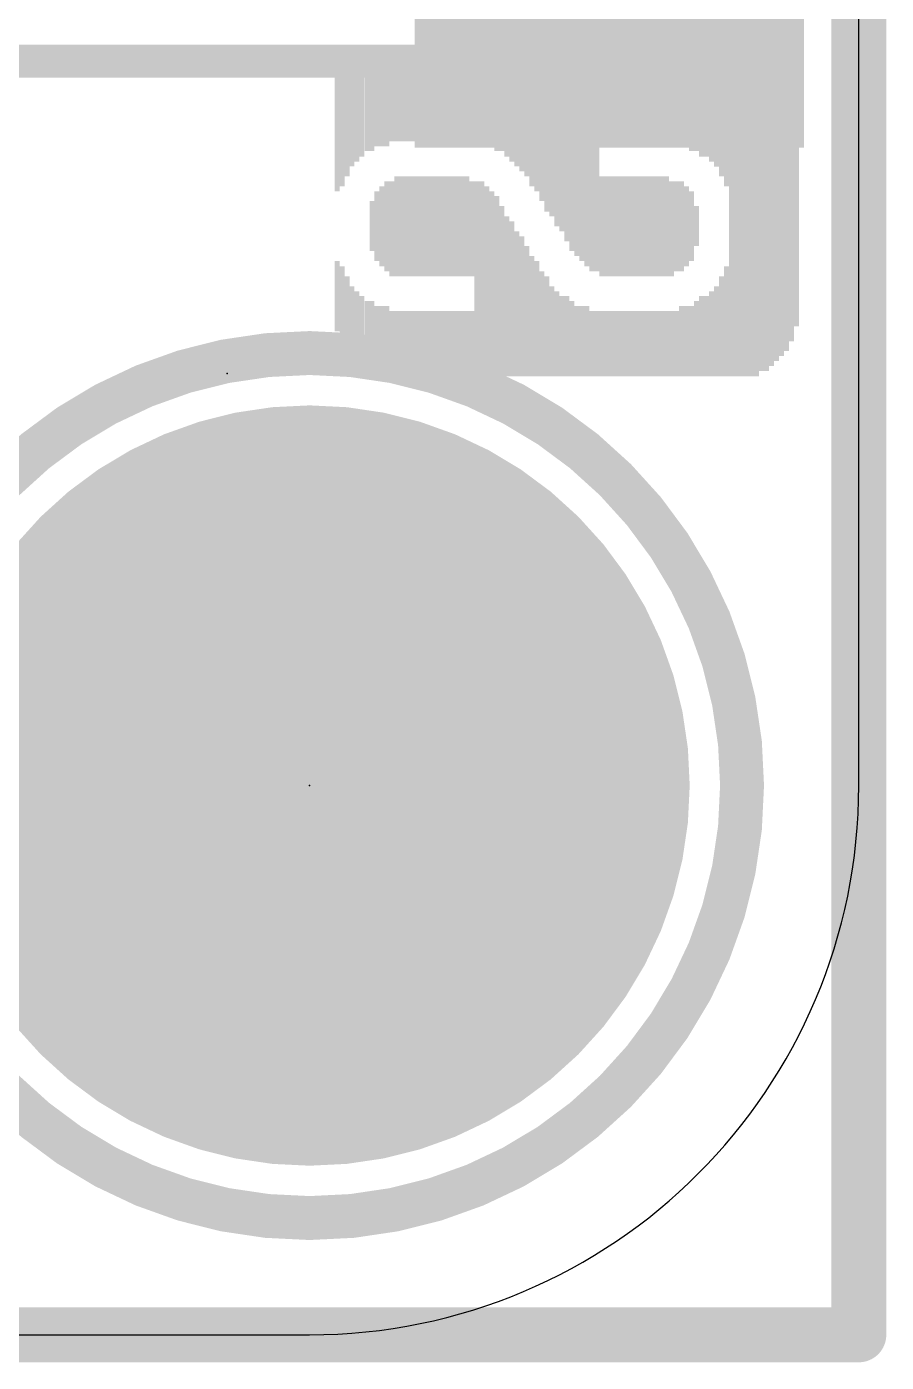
# Model space of a CAD drawing. Extents: x -0.1 to 25.5, y -0.1 to 17.9.
# Drawn here: x 21.55 to 25.53, y -0.13 to 6.05 of the extents above; entities that cross this region are included whole.
import ezdxf

# ---------------------------------------------------------------- set-up
doc = ezdxf.new("R2010")
doc.units = 0
for name, color, linetype in [('1', 12, 'CONTINUOUS'), ('16', 5, 'CONTINUOUS'), ('17', 110, 'CONTINUOUS'), ('20', 53, 'CONTINUOUS'), ('21', 40, 'CONTINUOUS'), ('22', 6, 'CONTINUOUS'), ('23', 40, 'CONTINUOUS'), ('24', 6, 'CONTINUOUS'), ('51', 253, 'CONTINUOUS')]:
    doc.layers.add(name, color=color, linetype=linetype)

# ---------------------------------------------------------------- blocks, each defined once
blk = doc.blocks.new('RECT')
blk.add_solid([(-0.5, -0.5), (0.5, -0.5), (-0.5, 0.5), (0.5, 0.5)])
blk = doc.blocks.new('ROUNDP')
at = {"const_width": 0.5}
blk.add_lwpolyline([(0, -0.25, 1), (0, 0.25, 1), (0, -0.25)], format="xyb", dxfattribs=at)

msp = doc.modelspace()

# ---------------------------------------------------------------- linework, layer by layer
at = {"layer": '1', "const_width": 0.254}
for points in [[(25.4, 17.78), (25.4, 0)], [(25.4, 0), (0, 0)]]:
    msp.add_lwpolyline(points, dxfattribs=at)
at = {"layer": '1', "const_width": 0.127}
for points in [[(25.4, -0.0635, 1), (25.4, 0.0635)], [(25.3365, 0, 1), (25.4635, 0)]]:
    msp.add_lwpolyline(points, format="xyb", dxfattribs=at)
at = {"layer": '16', "const_width": 0.254}
for points in [[(25.4, 17.78), (25.4, 0)], [(25.4, 0), (0, 0)]]:
    msp.add_lwpolyline(points, dxfattribs=at)
at = {"layer": '16', "const_width": 0.127}
for points in [[(25.4, -0.0635, 1), (25.4, 0.0635)], [(25.3365, 0, 1), (25.4635, 0)]]:
    msp.add_lwpolyline(points, format="xyb", dxfattribs=at)
at = {"layer": '20'}
for p, q in [((25.4, 2.54), (25.4, 15.24)), ((2.54, 0), (22.86, 0))]:
    msp.add_line(p, q, dxfattribs=at)
msp.add_arc((22.86, 2.54), 2.54, 270, 0, dxfattribs=at)
at = {"layer": '21', "const_width": 0.1524}
msp.add_lwpolyline([(23.246, 5.89), (20.646, 5.89)], dxfattribs=at)
at = {"layer": '21'}
for points, const_width in [([(23.246, 5.8519, 1), (23.246, 5.9281)], 0.0762), ([(22.86, 0.54, 1), (22.86, 4.54, 1), (22.86, 0.54)], 0.2032)]:
    msp.add_lwpolyline(points, format="xyb", dxfattribs=dict(at, const_width=const_width))
at = {"layer": '23'}
msp.add_point((22.86, 2.54), dxfattribs=at)
at = {"layer": '24'}
msp.add_point((22.479, 4.445), dxfattribs=at)
at = {"layer": '51', "const_width": 0.1524}
for points in [[(24.946, 11.99), (24.946, 5.89)], [(24.946, 5.89), (20.696, 5.89)]]:
    msp.add_lwpolyline(points, dxfattribs=at)
at = {"layer": '51', "const_width": 0.0762}
for points in [[(24.946, 5.8519, 1), (24.946, 5.9281)], [(24.9079, 5.89, 1), (24.9841, 5.89)]]:
    msp.add_lwpolyline(points, format="xyb", dxfattribs=at)

# ---------------------------------------------------------------- block references
at = {"layer": '1', "xscale": 1.8, "yscale": 1.2, "rotation": 180}
msp.add_blockref('RECT', (24.246, 6.09), dxfattribs=at)
at = {"layer": '17', "xscale": 3.516, "yscale": 3.516}
msp.add_blockref('ROUNDP', (22.86, 2.54), dxfattribs=at)
msp.add_blockref('ROUNDP', (22.86, 2.54), dxfattribs=at)
at = {"layer": '22', "rotation": 90}
for p, xscale, yscale in [((22.987, 5.588), 0.5994, 0.0229), ((23.01, 5.5994), 0.5766, 0.0231), ((23.0331, 5.6223), 0.5309, 0.0231), ((23.0562, 5.6452), 0.4851, 0.0231), ((23.0793, 5.6566), 0.4623, 0.0231), ((23.1024, 5.668), 0.4394, 0.0231), ((23.1256, 5.6807), 0.414, 0.0231), ((23.1487, 5.6807), 0.414, 0.0231), ((23.1718, 5.6921), 0.3912, 0.0231), ((23.1949, 5.6921), 0.3912, 0.0231), ((23.218, 5.6921), 0.3912, 0.0231), ((23.241, 5.7036), 0.3683, 0.0229), ((23.264, 5.7036), 0.3683, 0.0231), ((23.2871, 5.7036), 0.3683, 0.0231), ((23.3102, 5.7036), 0.3683, 0.0231), ((23.3333, 5.7036), 0.3683, 0.0231), ((23.3564, 5.7036), 0.3683, 0.0231), ((23.3796, 5.7036), 0.3683, 0.0231), ((23.4027, 5.7036), 0.3683, 0.0231), ((23.4258, 5.7036), 0.3683, 0.0231), ((23.4489, 5.7036), 0.3683, 0.0231), ((23.472, 5.7036), 0.3683, 0.0231), ((23.495, 5.7036), 0.3683, 0.0229), ((23.518, 5.7036), 0.3683, 0.0231), ((23.5411, 5.7036), 0.3683, 0.0231), ((23.5642, 5.7036), 0.3683, 0.0231), ((23.5873, 5.7036), 0.3683, 0.0231), ((23.6104, 5.7036), 0.3683, 0.0231), ((23.6336, 5.7036), 0.3683, 0.0231), ((23.6567, 5.7036), 0.3683, 0.0231), ((23.6798, 5.6921), 0.3912, 0.0231), ((23.7029, 5.6921), 0.3912, 0.0231), ((23.726, 5.6807), 0.414, 0.0231), ((23.749, 5.6807), 0.414, 0.0229), ((23.772, 5.668), 0.4394, 0.0231), ((23.7951, 5.6566), 0.4623, 0.0231), ((23.8182, 5.6452), 0.4851, 0.0231), ((23.8413, 5.6337), 0.508, 0.0231), ((23.8644, 5.6223), 0.5309, 0.0231), ((23.8876, 5.5994), 0.5766, 0.0231), ((23.9107, 5.588), 0.5994, 0.0231), ((23.9338, 5.5651), 0.6452, 0.0231), ((23.9569, 5.541), 0.6934, 0.0231), ((23.98, 5.5296), 0.7163, 0.0231), ((24.003, 5.5067), 0.762, 0.0229), ((24.026, 5.4953), 0.7849, 0.0231), ((24.0491, 5.4724), 0.8306, 0.0231), ((24.0722, 5.4496), 0.8763, 0.0231), ((24.0953, 5.4381), 0.8992, 0.0231), ((24.1184, 5.4267), 0.922, 0.0231), ((24.1416, 5.414), 0.9474, 0.0231), ((24.1647, 5.4026), 0.9703, 0.0231), ((24.1878, 5.4026), 0.9703, 0.0231), ((24.2109, 5.7036), 0.3683, 0.0231), ((24.234, 5.7036), 0.3683, 0.0231), ((24.257, 5.7036), 0.3683, 0.0229), ((24.28, 5.7036), 0.3683, 0.0231), ((24.3031, 5.7036), 0.3683, 0.0231), ((24.3262, 5.7036), 0.3683, 0.0231), ((24.3493, 5.7036), 0.3683, 0.0231), ((24.3724, 5.7036), 0.3683, 0.0231), ((24.3956, 5.7036), 0.3683, 0.0231), ((24.4187, 5.7036), 0.3683, 0.0231), ((24.4418, 5.7036), 0.3683, 0.0231), ((24.4649, 5.7036), 0.3683, 0.0231), ((24.488, 5.7036), 0.3683, 0.0231), ((24.511, 5.7036), 0.3683, 0.0229), ((24.534, 5.7036), 0.3683, 0.0231), ((24.5571, 5.6921), 0.3912, 0.0231), ((24.5802, 5.6921), 0.3912, 0.0231), ((24.6033, 5.6921), 0.3912, 0.0231), ((24.6264, 5.6807), 0.414, 0.0231), ((24.8111, 5.16), 1.4554, 0.0231), ((24.8342, 5.16), 1.4554, 0.0231), ((24.8573, 5.16), 1.4554, 0.0231), ((24.8804, 5.16), 1.4554, 0.0231), ((24.9036, 5.16), 1.4554, 0.0231), ((24.9267, 5.16), 1.4554, 0.0231), ((24.9498, 5.1727), 1.43, 0.0231), ((24.9729, 5.1727), 1.43, 0.0231), ((24.996, 5.1841), 1.4072, 0.0231), ((25.019, 5.1956), 1.3843, 0.0229), ((25.042, 5.207), 1.3614, 0.0231), ((25.0651, 5.2184), 1.3386, 0.0231), ((25.0882, 5.2413), 1.2929, 0.0231), ((25.1113, 5.2756), 1.2243, 0.0231), ((24.6496, 5.5766), 0.2057, 0.0231), ((24.6727, 5.5639), 0.2311, 0.0231), ((24.6958, 5.5639), 0.2311, 0.0231), ((24.7189, 5.5524), 0.254, 0.0231), ((24.742, 5.541), 0.2769, 0.0231), ((24.765, 5.5182), 0.3226, 0.0229), ((24.788, 5.4953), 0.3683, 0.0231), ((23.218, 5.1257), 0.4166, 0.0231), ((23.241, 5.1143), 0.4394, 0.0229), ((23.264, 5.1257), 0.4623, 0.0231), ((23.2871, 5.1257), 0.4623, 0.0231), ((23.3102, 5.1257), 0.4623, 0.0231), ((23.3333, 5.1257), 0.4623, 0.0231), ((23.3564, 5.1257), 0.4623, 0.0231), ((23.3796, 5.1257), 0.4623, 0.0231), ((23.4027, 5.1257), 0.4623, 0.0231), ((23.4258, 5.1257), 0.4623, 0.0231), ((23.4489, 5.1257), 0.4623, 0.0231), ((23.472, 5.1257), 0.4623, 0.0231), ((23.495, 5.1257), 0.4623, 0.0229), ((23.518, 5.1257), 0.4623, 0.0231), ((23.5411, 5.1257), 0.4623, 0.0231), ((23.5642, 5.1257), 0.4623, 0.0231), ((23.5873, 5.1257), 0.4623, 0.0231), ((23.6104, 5.1143), 0.4394, 0.0231), ((23.6336, 4.8832), 0.9017, 0.0231), ((23.6567, 4.8832), 0.9017, 0.0231), ((24.2109, 5.1257), 0.4623, 0.0231), ((24.234, 5.1257), 0.4623, 0.0231), ((24.257, 5.1257), 0.4623, 0.0229), ((24.28, 5.1257), 0.4623, 0.0231), ((24.3031, 5.1257), 0.4623, 0.0231), ((24.3262, 5.1257), 0.4623, 0.0231), ((24.3493, 5.1257), 0.4623, 0.0231), ((24.3724, 5.1257), 0.4623, 0.0231), ((24.3956, 5.1257), 0.4623, 0.0231), ((24.4187, 5.1257), 0.4623, 0.0231), ((24.4418, 5.1257), 0.4623, 0.0231), ((24.4649, 5.1257), 0.4623, 0.0231), ((24.488, 5.1257), 0.4623, 0.0231), ((24.511, 5.1257), 0.4623, 0.0229), ((24.534, 5.1143), 0.4394, 0.0231), ((24.5571, 5.1257), 0.4166, 0.0231), ((24.5802, 5.1257), 0.4166, 0.0231), ((23.1718, 5.127), 0.3226, 0.0231), ((23.1949, 5.1257), 0.3708, 0.0231), ((23.6798, 4.8717), 0.8788, 0.0231), ((23.7029, 4.8603), 0.856, 0.0231), ((23.726, 4.8489), 0.8331, 0.0231), ((24.6033, 5.1257), 0.3708, 0.0231), ((24.6264, 5.127), 0.3226, 0.0231), ((23.1487, 5.127), 0.2311, 0.0231), ((23.749, 4.826), 0.7874, 0.0229), ((24.6496, 5.127), 0.1854, 0.0231), ((23.772, 4.8019), 0.7391, 0.0231), ((23.7951, 4.7904), 0.7163, 0.0231), ((23.8182, 4.7676), 0.6706, 0.0231), ((23.8413, 4.7561), 0.6477, 0.0231), ((23.8644, 4.7333), 0.602, 0.0231), ((22.987, 4.8031), 0.3251, 0.0229), ((23.8876, 4.7104), 0.5563, 0.0231), ((23.9107, 4.699), 0.5334, 0.0231), ((23.01, 4.7676), 0.3454, 0.0231), ((23.0331, 4.7219), 0.3454, 0.0231), ((23.9338, 4.6749), 0.4851, 0.0231), ((23.9569, 4.6634), 0.4623, 0.0231), ((24.765, 4.6634), 0.4623, 0.0229), ((24.788, 4.6863), 0.508, 0.0231), ((23.0562, 4.6876), 0.3226, 0.0231), ((23.0793, 4.6647), 0.3226, 0.0231), ((23.98, 4.6406), 0.4166, 0.0231), ((24.003, 4.6292), 0.3937, 0.0229), ((24.7189, 4.6292), 0.3937, 0.0231), ((24.742, 4.6406), 0.4166, 0.0231), ((23.1024, 4.6418), 0.3226, 0.0231), ((23.1256, 4.619), 0.3226, 0.0231), ((23.1487, 4.619), 0.3226, 0.0231), ((23.1718, 4.5949), 0.3251, 0.0231), ((23.1949, 4.5949), 0.3251, 0.0231), ((23.218, 4.5949), 0.3251, 0.0231), ((24.026, 4.6177), 0.3708, 0.0231), ((24.0491, 4.6177), 0.3708, 0.0231), ((24.0722, 4.6063), 0.348, 0.0231), ((24.0953, 4.5949), 0.3251, 0.0231), ((24.1184, 4.5949), 0.3251, 0.0231), ((24.1416, 4.5949), 0.3251, 0.0231), ((24.5802, 4.5949), 0.3251, 0.0231), ((24.6033, 4.5949), 0.3251, 0.0231), ((24.6264, 4.5949), 0.3251, 0.0231), ((24.6496, 4.6063), 0.348, 0.0231), ((24.6727, 4.6177), 0.3708, 0.0231), ((24.6958, 4.6177), 0.3708, 0.0231), ((23.241, 4.5834), 0.3023, 0.0229), ((23.264, 4.5834), 0.3023, 0.0231), ((23.2871, 4.5834), 0.3023, 0.0231), ((23.3102, 4.5834), 0.3023, 0.0231), ((23.3333, 4.5834), 0.3023, 0.0231), ((23.3564, 4.5834), 0.3023, 0.0231), ((23.3796, 4.5834), 0.3023, 0.0231), ((23.4027, 4.5834), 0.3023, 0.0231), ((23.4258, 4.5834), 0.3023, 0.0231), ((23.4489, 4.5834), 0.3023, 0.0231), ((23.472, 4.5834), 0.3023, 0.0231), ((23.495, 4.5834), 0.3023, 0.0229), ((23.518, 4.5834), 0.3023, 0.0231), ((23.5411, 4.5834), 0.3023, 0.0231), ((23.5642, 4.5834), 0.3023, 0.0231), ((23.5873, 4.5834), 0.3023, 0.0231), ((23.6104, 4.5834), 0.3023, 0.0231), ((24.1647, 4.5834), 0.3023, 0.0231), ((24.1878, 4.5834), 0.3023, 0.0231), ((24.2109, 4.5834), 0.3023, 0.0231), ((24.234, 4.5834), 0.3023, 0.0231), ((24.257, 4.5834), 0.3023, 0.0229), ((24.28, 4.5834), 0.3023, 0.0231), ((24.3031, 4.5834), 0.3023, 0.0231), ((24.3262, 4.5834), 0.3023, 0.0231), ((24.3493, 4.5834), 0.3023, 0.0231), ((24.3724, 4.5834), 0.3023, 0.0231), ((24.3956, 4.5834), 0.3023, 0.0231), ((24.4187, 4.5834), 0.3023, 0.0231), ((24.4418, 4.5834), 0.3023, 0.0231), ((24.4649, 4.5834), 0.3023, 0.0231), ((24.488, 4.5834), 0.3023, 0.0231), ((24.511, 4.5834), 0.3023, 0.0229), ((24.534, 4.5834), 0.3023, 0.0231), ((24.5571, 4.5834), 0.3023, 0.0231)]:
    msp.add_blockref('RECT', p, dxfattribs=dict(at, xscale=xscale, yscale=yscale))

doc.saveas('drawing.dxf')
